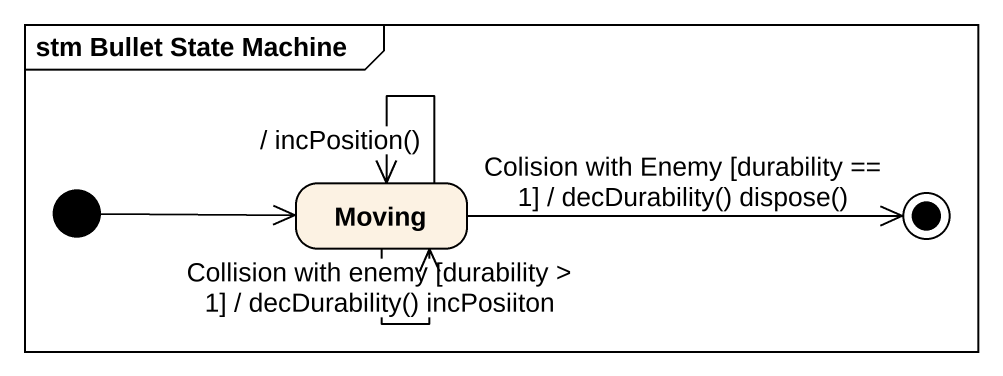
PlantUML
@startuml
mainframe stm Bullet State Machine
hide empty description
state Moving
[*] -right-> Moving
Moving --> Moving : Collision with enemy [durability > 1] / decDurability() incPosiiton
Moving --> Moving : / incPosition()
Moving -right-> [*] : Colision with Enemy [durability == 1] / decDurability() dispose()
@enduml
